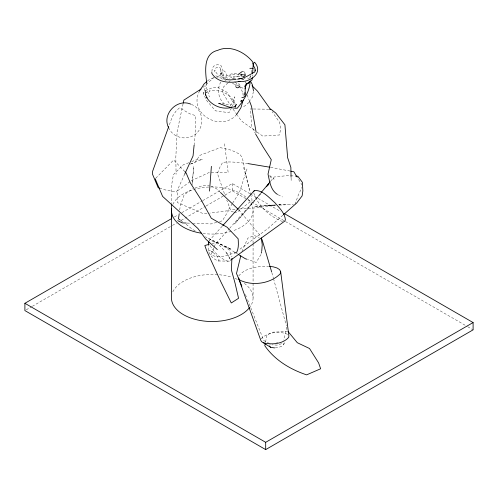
<?xml version="1.0" encoding="UTF-8"?>
<svg xmlns="http://www.w3.org/2000/svg" width="498" height="498" viewBox="0 0 498 498"><rect width="100%" height="100%" fill="white"/><g stroke="black" fill="none" stroke-linecap="round" stroke-linejoin="round"><path stroke-width="0.37" stroke-dasharray="2.49 1.87" d="M229.329 261.114L218.217 260.983C212.086 258.643 206.433 252.237 208.625 245.165M235.535 85.83C235.199 83.222 239.389 82.581 239.824 85.158M245.153 81.386L245.981 83.409M252.393 76.262L252.517 74.812M192.054 183.675L193.84 166.457L192.004 185.138M194.096 145.298L195.297 133.128L195.621 115.617L189.856 113.843L179.548 107.761L176.093 111.01L172.383 116.451L168.698 126.679M211.911 71.588L212.204 68.643L213.598 66.197L217.122 64.665L220.757 65.232L222.32 68.039L221.84 73.486L220.49 74.27L220.247 71.021L220.626 68.824L220.626 69.863L219.998 67.684L218.647 66.906L216.032 67.803L214.706 71.407L214.706 70.367L217.533 74.47L221.031 76.07L224.747 78.597M232.118 106.572L233.755 103.304L234.577 96.811L231.427 104.773L222.17 103.783M275.22 347.909L278.855 347.343L281.862 346.166L283.43 344.697L283.15 343.334M235.261 107.082L235.448 105.669L235.1 107.014M179.703 210.081L180.307 205.686L184.185 194.718L192.714 188.767M253.358 91.545L252.305 97.048L250.606 100.247M286.73 327.13L283.599 340.159M183.052 103.895L177.126 131.74L175.825 157.3L176.074 174.3M265.534 342.101L267.059 334.905L273.134 332.141L287.309 331.531M250.407 77.607L250.886 75.422M251.521 72.503L252 70.311L251.347 72.534M249.591 78.447L250.469 75.491M241.125 73.953L241.119 76.132L242.184 76.835M246.983 168.953L239.414 192.452L232.784 202.904M214.078 247.612L212.03 252.081M214.321 246.927L215.292 244.201L228.825 229.248M231.464 107.879L229.043 112.691L215.516 110.842L206.751 100.621L203.19 93.4L206.514 84.249M294.959 204.323L298.389 194.886L302.025 187.348M199.673 90.854C187.316 113.556 221.056 132.779 236.544 114.621M235.05 107.369L236.606 104.026L234.695 106.908L236.631 104.406L233.662 106.753L234.508 106.118L231.937 107.17M241.953 251.552L247.799 238.175L254.434 235.442L259.489 238.119M184.777 174.001L176.504 192.054L165.51 189.968L159.653 188.169M211.712 252.704L210.772 254.565C218.622 259.265 227.636 255.069 235.405 252.498M220.863 81.989C216.462 89.173 218.323 99.488 225.14 104.536M260.977 254.522L256.171 262.452L247.637 259.408M243.92 76.088L245.284 73.797M232.367 203.558L227.81 210.747L209.807 213.107M208.525 251.06L209.453 250.506L210.38 250.755M283.43 344.697L285.628 341.665M238.797 275.892C245.751 267.314 258.369 266.362 268.683 266.268M260.989 338.914C267.358 332.185 279.247 330.709 287.57 334.332M269.58 345.45L270.146 344.703M203.19 93.394L204.012 92.335M270.75 181.104L274.143 177.014L287.8 175.564L294.76 176.062M260.112 193.79L229.341 228.675M261.55 192.521L234.558 223.976L261.089 193.504M222.251 226.179L209.272 240.578C215.995 240.553 220.913 247.045 225.339 251.422M155.75 178.24L173.634 160.001L185.1 171.878M227.935 82.905L223.459 86.994L222.469 92.497L231.321 106.659M228.495 82.394L230.176 80.863M232.41 78.821L233.531 77.8L241.113 74.943L242.75 76.555M202.786 87.505L214.682 76.792M222.724 79.232C226.565 74.937 232.479 72.752 238.181 73.474M249.087 102.37L244.692 106.018L242.115 107.163M282.876 215.217L267.302 228.987L239.158 249.735M207.429 81L209.49 79.412L213.306 77.856M206.907 91.881L206.06 92.51L209.913 90.935L209.328 91.059C218.547 88.862 228.987 92.952 233.886 101.15L233.599 100.658L235.062 104.424M190.043 181.658L177.356 190.939L177.518 202.649L203.806 213.897L209.06 213.206M244.145 76.487C246.61 75.565 245.358 71.164 242.893 71.681M221.386 72.708L220.49 73.225L220.49 74.27L222.17 75.242L223.646 75.049L223.646 74.009L221.386 72.708L221.386 73.748M245.041 73.679L242.787 74.98L242.787 76.02L243.69 76.543L245.371 75.572L245.495 73.941L245.041 73.679L245.041 74.719M174.4 216.979L177.767 215.036M181.807 212.702L202.014 201.036M202.686 200.65L232.317 183.544L249.803 193.641M26.245 309.806L31.635 306.693M32.308 306.307L171.71 225.824M172.383 225.438L176.423 223.104M181.135 220.384L205.381 206.384M206.054 205.998L224.237 195.496M224.909 195.11L232.317 190.834L247.114 199.374M191.251 180.774L209.141 172.476L228.184 172.681L224.449 142.777M205.251 90.742L212.571 87.636L217.975 87.287L226.945 92.279L233.755 103.304M190.572 164.066L194.606 162.497L196.847 160.194L199.381 155.55L220.228 147.62L231.29 150.172L239.831 154.168L242.364 157.966L249.374 189.557M188.779 162.74L183.177 164.906L173.416 174.649L171.163 187.653L171.455 203.122M191.587 161.651L197.189 159.484L202.481 159.211L190.672 164.035M194.892 188.095L203.601 185.405L209.341 185.275M281.538 343.726L277.056 345.114L272.194 344.865M216.717 222.376L211.077 223.944L193.212 223.297M219.543 221.591L222.363 220.807L228.476 210.66L233.456 211.999M221.847 74.731C231.215 81.684 223.036 63.258 221.847 74.731L223.608 74.246M212.111 243.547L217.221 242.177L228.956 249.71L231.981 256.825M218.217 260.983L219.139 260.423L218.641 258.611L216.854 256.028L213.331 252.617M216.63 77.171L219.431 76.773L224.586 77.19L229.646 78.684M234.988 209.465L230.53 209.957L226.771 200.059M239.445 208.973L255.213 207.884L275.444 205.325M276.571 342.369L277.791 342.238M275.5 204.964L254.235 206.508L276.116 205.033M279.197 205.132L293.459 204.404M278.525 204.821L287.601 204.404M266.43 205.381L275.406 204.971M252.623 108.981L250.332 108.944L251.814 126.399L255.219 133.221M253.389 108.994L268.696 109.218M239.283 74.607L234.701 74.439L229.846 75.347L229.03 76.343L228.862 78.485M240.048 74.638L242.339 74.719L243.69 75.497L243.69 76.543C239.501 77.24 234.763 75.366 230.935 77.601L230.935 76.561L231.14 77.29L232.498 78.068L237.347 78.665M186.999 223.073L190.105 223.185M248.054 163.605C239.631 162.734 231.14 161.24 222.674 162.373L220.153 166.668L217.389 173.341L225.152 195.82M270.582 167.347L290.097 171.044M240.908 74.134L244.692 75.578M234.166 212.185L236.301 212.764L252.131 200.24L250.843 195.253M282.64 221.591C269.829 216.854 257.871 205.68 253.644 192.614M228.065 261.319C220.116 258.773 214.047 251.988 209.689 245.109M191.357 104.399C204.336 109.249 205.45 129.169 193.286 135.699C185.051 140.374 173.285 137.398 169.121 128.646M215.808 75.771L226.914 80.838M232.46 83.378L240.092 86.864M240.783 87.181L244.948 89.08M208.469 238.623L231.389 249.311L205.369 236.799M211.308 186.227L216.555 188.754L219.892 191.923M278.127 194.78L282.441 196.959M195.148 230.879L192.521 229.379L185.58 223.907M250.475 194.027L280.741 211.501M247.786 199.76L284.775 221.118M285.447 221.51L467.049 326.352M467.722 326.738L473.1 329.85M225.227 246.417L235.691 252.822M236.345 253.227L237.652 254.024M269.549 343.608L263.778 340.532L247.189 298.738M180.861 220.527L182.635 221.784M254.571 130.295L241.387 120.933L237.446 115.349M257.08 132.082L262.726 136.091L279.527 134.97L280.772 127.98L279.615 122.433L272.207 111.751M269.679 175.47L274.118 179.118L271.528 178.128L269.524 175.825M234.819 81.635L238.947 85.563M247.637 77.931L248.602 78.796M238.803 209.876L261.02 236.488M243.292 77.09L246.012 79.78M239.351 86.117L241.269 88.818L243.036 94.172M233.07 109.143L237.011 114.727M302.267 185.318L297.318 177.487M227.779 254.727L228.912 256.582M245.408 294.53L246.896 298.041M247.145 94.857L249.062 99.911M206.415 87.281L209.353 96.923M271.871 272.68L273.302 277.859M273.502 278.594L286.325 325.63M243.634 167.403L250.662 194.544M242.962 93.157L243.229 96.805M234.988 103.41L235.342 108.215M291.093 178.01L291.174 181.789M253.077 210.498L253.077 243.012M253.077 243.79L253.077 282.491M253.077 283.262L253.077 297.972M232.317 183.544L232.317 190.834M248.185 199.312A40.811 23.562 0 0 1 232.672 230.904M231.346 231.327A40.811 23.562 0 0 1 203.172 233.469M172.843 204.404A40.811 23.562 0 0 1 206.938 187.142A40.811 23.562 0 0 1 247.606 198.721M244.344 283.406A40.811 23.562 0 0 1 250.195 306.668M172.843 291.872A40.811 23.562 0 0 1 232.012 277.355M234.931 278.376A40.811 23.562 0 0 1 237.814 279.596M280.648 204.734L279.135 204.834L280.648 204.734"/><path stroke-width="0.75" d="M208.637 244.431L208.687 241.48L208.83 243.03M252.642 73.355L253.158 65.057L252.785 62.02C244.916 52.047 230.001 44.727 217.719 50.348C202.723 53.753 205.456 72.185 206.77 83.546M249.492 81.504L248.757 83.328L246.728 83.788M231.912 258.362L231.377 269.885L235.062 283.188L238.554 298.296L231.284 302.965L220.49 281.021L206.732 250.936L204.815 245.508L209.197 244.331M244.817 94.832L244.948 92.56M245.159 88.762L245.508 85.781M209.527 191.095L211.389 166.357M261.749 250.992L262.253 244.58L261.245 237.963M252.268 77.713L252.075 79.892L248.185 82.749L244.767 86.428L245.968 84.479M194.096 145.298L193.05 155.942L184.777 174.001M269.455 266.362L273.309 266.847L277 267.968L279.502 269.549L280.648 271.491L280.355 273.651C270.595 283.835 252.125 286.325 239.65 280.001L238.505 278.058L260.796 340.358L261.556 341.653L270.7 347.343L274.635 347.909M179.199 213.735L178.496 218.859L180.27 220.11M255.244 69.851L254.789 71.998C249.473 74.607 244.885 78.466 238.735 78.833M183.208 103.142L183.849 100.135L201.086 89.036M265.229 343.539L264.768 345.699C274.79 360.147 290.185 369.367 306.619 374.863L320.631 368.775L318.608 362.893L309.532 348.507L297.294 342.699L288.049 331.5M241.275 100.447L241.013 101.636L241.256 100.453M261.282 253.109L261.593 251.695M240.758 255.916L236.5 273.483L241.847 286.113M239.874 85.949C239.681 88.046 236.531 88.501 235.728 86.571M243.173 100.086L240.895 107.78L236.544 114.621M168.698 126.679L152.625 171.256L152.475 174.138L158.19 187.721L159.653 188.169M246.927 83.122L245.246 87.243L245.116 95.797L243.628 97.284L241.866 97.67M199.673 90.854L204.024 84.013L206.826 81.479M253.575 191.836L254.447 190.479C262.732 189.95 269.013 197.718 274.834 202.649C279.154 207.691 284.825 212.932 285.41 219.923L284.539 221.28L230.586 260.205M267.426 185.698L268.889 183.893L266.442 186.775M270.265 181.689L261.077 192.651M252.972 63.769L254.553 62.188C264.338 73.2 249.068 83.091 238.586 81.417M222.768 225.606L254.447 190.479M283.455 214.706L296.727 202.972L302.118 195.919L302.859 190.902L302.392 182.33L297.854 176.28L295.532 176.118M238.237 74.401L242.426 71.413M284.103 213.443L473.1 322.561L473.1 329.85L265.683 449.601L24.9 310.584L24.9 303.294L171.71 218.535M24.9 303.294L265.683 442.311L473.1 322.561M234.614 253.158L236.805 252.15C238.797 248.016 238.436 243.254 238.144 238.791L227.1 227.237L211.295 218.242L201.092 199.717L190.398 183.027L186.146 172.962L185.1 171.878M236.108 79.443L230.269 79.898L226.553 79.636L225.345 78.945M237.502 79.188L240.802 78.584L243.541 79.499M231.24 107.568C222.021 109.765 211.582 105.682 206.682 97.484L206.969 97.969L205.506 94.209M239.986 81.355C230.3 83.203 217.427 82.936 211.837 73.362L211.837 72.322M249.853 68.351L253.084 68.276M269.462 109.23L270.993 109.255L275.836 113.09L284.906 124.78L287.645 157.748L290.857 167.421L291.075 177.251M186.227 223.042L182.343 222.905L177.705 220.676M248.054 163.605L269.835 167.216M220.11 103.528L218.734 103.354C224.741 105.395 230.761 108.439 237.247 108.24C243.615 100.565 249.89 91.364 250.139 81.087M290.844 171.188L293.851 171.76L296.933 176.852M190.715 104.113C176.846 98.143 161.427 114.615 168.778 128.005M246.921 259.215L245.502 258.829L238.305 254.428M263.224 342.705C271.597 345.002 282.584 344.112 288.697 337.42L288.89 335.976L280.648 271.491M270.7 347.343L269.48 346.166M211.544 251.347L212.87 252.243M277.511 194.475C270.557 190.18 269.636 181.384 268.017 174.101L271.273 159.677L263.131 146.978L255.561 133.9M217.346 249.566L205.749 239.115L197.918 228.507L162.609 196.405L155.208 178.794M220.446 192.452L238.249 209.347M251.994 85.693L257.441 91.072L270.42 109.243M226.167 252.498L227.399 254.111M250.606 81.348L252.305 84.548L253.482 90.798M229.198 257.273L229.771 258.661M249.336 100.633L251.534 106.41L256.165 132.337M262.016 239.463L271.665 271.939M255.244 70.89L254.889 68.326L253.351 65.518L253.351 64.472M205.226 90.412L205.581 95.218M171.474 203.894L171.735 217.819M265.683 442.311L265.683 449.601M171.455 210.498L171.455 297.972A40.811 23.562 0 0 0 204.012 321.048A40.811 23.562 0 0 0 249.735 307.31M201.702 233.263A40.811 23.562 0 0 1 171.611 208.45"/></g></svg>
